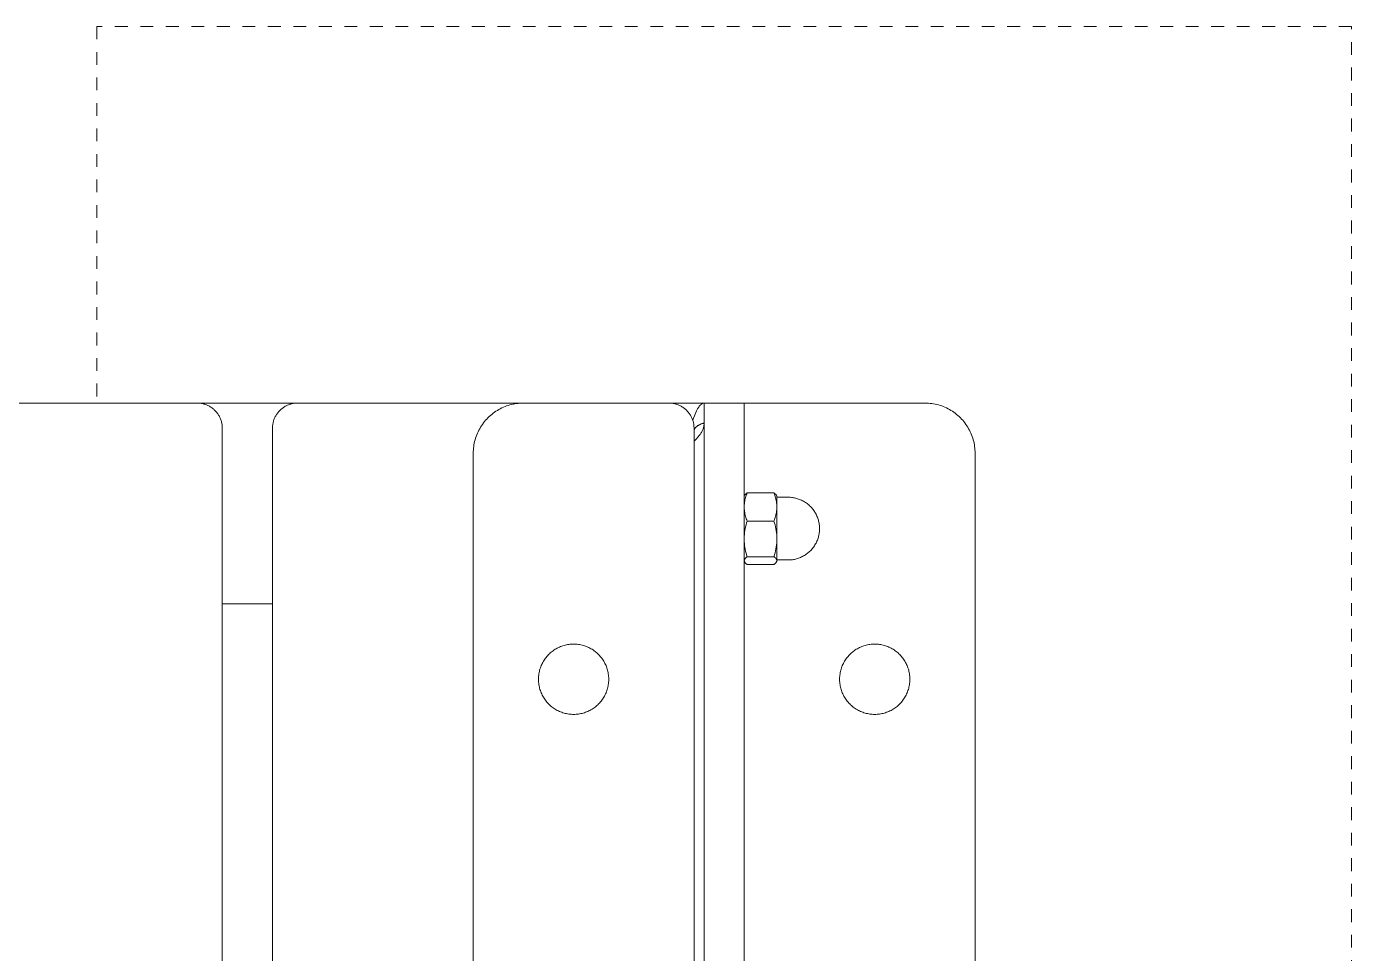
# Model space of a CAD drawing. Header units: inches. Extents: x -2 to 171, y -5 to 121.
# Drawn here: x 74.87 to 85.27, y 64.61 to 71.88 of the extents above; entities that cross this region are included whole.
import ezdxf

# ---------------------------------------------------------------- set-up
doc = ezdxf.new("R2010")
doc.units = ezdxf.units.IN
doc.linetypes.add('HIDDEN', pattern=[1.905, 1.27, -0.635])
doc.layers.add('ZANO_R', color=7, linetype='Continuous', lineweight=0)
doc.layers.add('ZANO_R_przerywana', color=250, linetype='HIDDEN', lineweight=0)

msp = doc.modelspace()

# ---------------------------------------------------------------- linework, layer by layer
at = {"layer": 'ZANO_R'}
for p, q in [((73.29703, 68.92789), (76.21041, 68.92789)), ((76.21714, 68.92777), (76.21041, 68.92789)), ((76.99345, 68.92789), (76.21478, 68.92789)), ((76.22385, 68.92743), (76.21714, 68.92777)), ((76.23055, 68.92686), (76.22385, 68.92743)), ((76.23722, 68.92606), (76.23055, 68.92686)), ((76.24386, 68.92503), (76.23722, 68.92606)), ((76.25047, 68.92377), (76.24386, 68.92503)), ((76.25702, 68.92229), (76.25047, 68.92377)), ((76.26352, 68.92059), (76.25702, 68.92229)), ((76.26996, 68.91867), (76.26352, 68.92059)), ((76.27634, 68.91652), (76.26996, 68.91867)), ((76.28263, 68.91416), (76.27634, 68.91652)), ((76.28884, 68.91159), (76.28263, 68.91416)), ((76.91939, 68.91159), (76.9256, 68.91416)), ((76.9256, 68.91416), (76.9319, 68.91652)), ((76.9319, 68.91652), (76.93827, 68.91867)), ((76.93827, 68.91867), (76.94471, 68.92059)), ((76.94471, 68.92059), (76.95121, 68.92229)), ((76.95121, 68.92229), (76.95777, 68.92377)), ((76.95777, 68.92377), (76.96437, 68.92503)), ((76.96437, 68.92503), (76.97101, 68.92606)), ((76.97101, 68.92606), (76.97769, 68.92686)), ((76.97769, 68.92686), (76.98438, 68.92743)), ((76.98438, 68.92743), (76.9911, 68.92777)), ((76.9911, 68.92777), (76.99782, 68.92789)), ((76.99782, 68.92789), (79.9112, 68.92789)), ((78.66325, 68.91329), (78.67626, 68.9167)), ((78.67626, 68.9167), (78.68937, 68.91965)), ((78.68937, 68.91965), (78.70258, 68.92216)), ((78.70258, 68.92216), (78.71586, 68.92422)), ((78.71586, 68.92422), (78.72921, 68.92583)), ((78.72921, 68.92583), (78.7426, 68.92697)), ((78.7426, 68.92697), (78.75603, 68.92766)), ((78.75603, 68.92766), (78.76947, 68.92789)), ((79.91792, 68.92777), (79.9112, 68.92789)), ((80.18679, 68.92789), (79.91557, 68.92789)), ((79.92464, 68.92743), (79.91792, 68.92777)), ((79.93133, 68.92686), (79.92464, 68.92743)), ((79.93801, 68.92606), (79.93133, 68.92686)), ((79.94465, 68.92503), (79.93801, 68.92606)), ((79.95125, 68.92377), (79.94465, 68.92503)), ((79.95781, 68.92229), (79.95125, 68.92377)), ((79.96431, 68.92059), (79.95781, 68.92229)), ((79.97075, 68.91867), (79.96431, 68.92059)), ((79.97712, 68.91652), (79.97075, 68.91867)), ((79.98342, 68.91416), (79.97712, 68.91652)), ((79.98963, 68.91159), (79.98342, 68.91416)), ((80.15866, 68.91347), (80.15997, 68.91477)), ((80.15997, 68.91477), (80.16131, 68.91604)), ((80.16131, 68.91604), (80.16268, 68.91727)), ((80.16268, 68.91727), (80.16409, 68.91847)), ((80.16409, 68.91847), (80.16553, 68.91962)), ((80.16553, 68.91962), (80.16677, 68.92055)), ((80.16677, 68.92055), (80.16803, 68.92144)), ((80.16803, 68.92144), (80.16932, 68.92229)), ((80.16932, 68.92229), (80.17063, 68.9231)), ((80.17063, 68.9231), (80.1713, 68.92349)), ((80.1713, 68.92349), (80.17197, 68.92387)), ((80.17197, 68.92387), (80.17265, 68.92423)), ((80.17265, 68.92423), (80.17334, 68.92457)), ((80.17334, 68.92457), (80.17404, 68.92491)), ((80.17404, 68.92491), (80.17474, 68.92523)), ((80.17474, 68.92523), (80.17545, 68.92553)), ((80.17545, 68.92553), (80.17616, 68.92582)), ((80.17616, 68.92582), (80.1768, 68.92606)), ((80.1768, 68.92606), (80.17744, 68.92628)), ((80.17744, 68.92628), (80.17809, 68.9265)), ((80.17809, 68.9265), (80.17874, 68.9267)), ((80.17874, 68.9267), (80.1794, 68.92688)), ((80.1794, 68.92688), (80.18006, 68.92706)), ((80.18006, 68.92706), (80.18072, 68.92721)), ((80.18072, 68.92721), (80.18138, 68.92735)), ((80.18138, 68.92735), (80.18205, 68.92748)), ((80.18205, 68.92748), (80.18273, 68.92759)), ((80.18273, 68.92759), (80.1834, 68.92768)), ((80.1834, 68.92768), (80.18408, 68.92776)), ((80.18408, 68.92776), (80.18475, 68.92782)), ((80.18475, 68.92782), (80.18543, 68.92786)), ((80.18543, 68.92786), (80.18611, 68.92788)), ((80.18611, 68.92788), (80.18679, 68.92789)), ((80.50175, 68.92789), (80.18679, 68.92789)), ((80.18679, 68.91683), (80.18679, 68.92789)), ((80.18679, 68.91683), (80.18679, 68.53419)), ((80.50175, 68.92789), (80.50175, 68.53419)), ((81.91908, 68.92789), (80.50175, 68.92789)), ((81.91908, 68.92789), (81.93252, 68.92766)), ((81.93252, 68.92766), (81.94594, 68.92697)), ((81.94594, 68.92697), (81.95934, 68.92583)), ((81.95934, 68.92583), (81.97269, 68.92422)), ((81.97269, 68.92422), (81.98597, 68.92216)), ((81.98597, 68.92216), (81.99918, 68.91965)), ((81.99918, 68.91965), (82.01229, 68.9167)), ((82.01229, 68.9167), (82.0253, 68.91329)), ((76.29496, 68.90881), (76.28884, 68.91159)), ((76.30098, 68.90582), (76.29496, 68.90881)), ((76.30689, 68.90263), (76.30098, 68.90582)), ((76.31269, 68.89923), (76.30689, 68.90263)), ((76.31838, 68.89564), (76.31269, 68.89923)), ((76.32393, 68.89186), (76.31838, 68.89564)), ((76.32936, 68.88789), (76.32393, 68.89186)), ((76.33464, 68.88374), (76.32936, 68.88789)), ((76.33979, 68.87941), (76.33464, 68.88374)), ((76.34478, 68.8749), (76.33979, 68.87941)), ((76.34961, 68.87023), (76.34478, 68.8749)), ((76.35428, 68.8654), (76.34961, 68.87023)), ((76.35878, 68.86041), (76.35428, 68.8654)), ((76.36311, 68.85527), (76.35878, 68.86041)), ((76.36727, 68.84998), (76.36311, 68.85527)), ((76.37124, 68.84456), (76.36727, 68.84998)), ((76.37502, 68.839), (76.37124, 68.84456)), ((76.37861, 68.83332), (76.37502, 68.839)), ((76.382, 68.82752), (76.37861, 68.83332)), ((76.3852, 68.8216), (76.382, 68.82752)), ((76.38819, 68.81558), (76.3852, 68.8216)), ((76.39097, 68.80946), (76.38819, 68.81558)), ((76.81726, 68.80946), (76.82005, 68.81558)), ((76.82005, 68.81558), (76.82304, 68.8216)), ((76.82304, 68.8216), (76.82623, 68.82752)), ((76.82623, 68.82752), (76.82962, 68.83332)), ((76.82962, 68.83332), (76.83321, 68.839)), ((76.83321, 68.839), (76.837, 68.84456)), ((76.837, 68.84456), (76.84096, 68.84998)), ((76.84096, 68.84998), (76.84512, 68.85527)), ((76.84512, 68.85527), (76.84945, 68.86041)), ((76.84945, 68.86041), (76.85395, 68.8654)), ((76.85395, 68.8654), (76.85862, 68.87023)), ((76.85862, 68.87023), (76.86346, 68.8749)), ((76.86346, 68.8749), (76.86845, 68.87941)), ((76.86845, 68.87941), (76.87359, 68.88374)), ((76.87359, 68.88374), (76.87887, 68.88789)), ((76.87887, 68.88789), (76.8843, 68.89186)), ((76.8843, 68.89186), (76.88985, 68.89564)), ((76.88985, 68.89564), (76.89554, 68.89923)), ((76.89554, 68.89923), (76.90134, 68.90263)), ((76.90134, 68.90263), (76.90725, 68.90582)), ((76.90725, 68.90582), (76.91327, 68.90881)), ((76.91327, 68.90881), (76.91939, 68.91159)), ((78.48174, 68.80291), (78.49108, 68.81258)), ((78.49108, 68.81258), (78.50075, 68.82192)), ((78.50075, 68.82192), (78.51073, 68.83093)), ((78.51073, 68.83093), (78.52101, 68.83959)), ((78.52101, 68.83959), (78.53158, 68.84789)), ((78.53158, 68.84789), (78.54243, 68.85583)), ((78.54243, 68.85583), (78.55354, 68.86339)), ((78.55354, 68.86339), (78.56491, 68.87057)), ((78.56491, 68.87057), (78.57651, 68.87736)), ((78.57651, 68.87736), (78.58834, 68.88375)), ((78.58834, 68.88375), (78.60038, 68.88973)), ((78.60038, 68.88973), (78.61262, 68.8953)), ((78.61262, 68.8953), (78.62504, 68.90044)), ((78.62504, 68.90044), (78.63763, 68.90516)), ((78.63763, 68.90516), (78.65037, 68.90944)), ((78.65037, 68.90944), (78.66325, 68.91329)), ((79.99575, 68.90881), (79.98963, 68.91159)), ((80.00177, 68.90582), (79.99575, 68.90881)), ((80.00768, 68.90263), (80.00177, 68.90582)), ((80.01348, 68.89923), (80.00768, 68.90263)), ((80.01917, 68.89564), (80.01348, 68.89923)), ((80.02472, 68.89186), (80.01917, 68.89564)), ((80.03015, 68.88789), (80.02472, 68.89186)), ((80.03543, 68.88374), (80.03015, 68.88789)), ((80.04057, 68.87941), (80.03543, 68.88374)), ((80.04556, 68.8749), (80.04057, 68.87941)), ((80.0504, 68.87023), (80.04556, 68.8749)), ((80.05507, 68.8654), (80.0504, 68.87023)), ((80.05957, 68.86041), (80.05507, 68.8654)), ((80.0639, 68.85527), (80.05957, 68.86041)), ((80.06805, 68.84998), (80.0639, 68.85527)), ((80.07202, 68.84456), (80.06805, 68.84998)), ((80.07581, 68.839), (80.07202, 68.84456)), ((80.0794, 68.83332), (80.07581, 68.839)), ((80.08279, 68.82752), (80.0794, 68.83332)), ((80.08598, 68.8216), (80.08279, 68.82752)), ((80.08897, 68.81558), (80.08598, 68.8216)), ((80.09176, 68.80946), (80.08897, 68.81558)), ((80.09779, 68.79376), (80.10405, 68.81065)), ((80.10405, 68.81065), (80.11061, 68.82742)), ((80.11061, 68.82742), (80.11621, 68.84091)), ((80.11621, 68.84091), (80.12212, 68.85426)), ((80.12212, 68.85426), (80.12769, 68.86596)), ((80.12769, 68.86596), (80.13061, 68.87174)), ((80.13061, 68.87174), (80.13365, 68.87746)), ((80.13365, 68.87746), (80.13616, 68.882)), ((80.13616, 68.882), (80.13876, 68.88649)), ((80.13876, 68.88649), (80.14146, 68.89092)), ((80.14146, 68.89092), (80.14427, 68.89528)), ((80.14427, 68.89528), (80.14677, 68.89893)), ((80.14677, 68.89893), (80.14936, 68.90251)), ((80.14936, 68.90251), (80.15207, 68.90601)), ((80.15207, 68.90601), (80.15347, 68.90771)), ((80.15347, 68.90771), (80.15491, 68.9094)), ((80.15491, 68.9094), (80.15613, 68.91078)), ((80.15613, 68.91078), (80.15738, 68.91214)), ((80.15738, 68.91214), (80.15866, 68.91347)), ((82.0253, 68.91329), (82.03818, 68.90944)), ((82.03818, 68.90944), (82.05092, 68.90516)), ((82.05092, 68.90516), (82.06351, 68.90044)), ((82.06351, 68.90044), (82.07593, 68.8953)), ((82.07593, 68.8953), (82.08817, 68.88973)), ((82.08817, 68.88973), (82.10021, 68.88375)), ((82.10021, 68.88375), (82.11203, 68.87736)), ((82.11203, 68.87736), (82.12364, 68.87057)), ((82.12364, 68.87057), (82.135, 68.86339)), ((82.135, 68.86339), (82.14612, 68.85583)), ((82.14612, 68.85583), (82.15697, 68.84789)), ((82.15697, 68.84789), (82.16754, 68.83959)), ((82.16754, 68.83959), (82.17782, 68.83093)), ((82.17782, 68.83093), (82.1878, 68.82192)), ((82.1878, 68.82192), (82.19747, 68.81258)), ((82.19747, 68.81258), (82.20681, 68.80291)), ((76.39354, 68.80325), (76.39097, 68.80946)), ((76.3959, 68.79696), (76.39354, 68.80325)), ((76.39804, 68.79059), (76.3959, 68.79696)), ((76.39997, 68.78415), (76.39804, 68.79059)), ((76.40167, 68.77765), (76.39997, 68.78415)), ((76.40315, 68.77109), (76.40167, 68.77765)), ((76.4044, 68.76449), (76.40315, 68.77109)), ((76.40543, 68.75784), (76.4044, 68.76449)), ((76.40623, 68.75117), (76.40543, 68.75784)), ((76.40681, 68.74447), (76.40623, 68.75117)), ((76.40715, 68.73776), (76.40681, 68.74447)), ((76.40727, 68.73104), (76.40715, 68.73776)), ((76.40727, 68.73104), (76.40727, 51.4082)), ((76.80097, 68.73104), (76.80108, 68.73776)), ((76.80097, 51.4082), (76.80097, 68.73104)), ((76.80108, 68.73776), (76.80142, 68.74447)), ((76.80142, 68.74447), (76.802, 68.75117)), ((76.802, 68.75117), (76.8028, 68.75784)), ((76.8028, 68.75784), (76.80383, 68.76449)), ((76.80383, 68.76449), (76.80508, 68.77109)), ((76.80508, 68.77109), (76.80656, 68.77765)), ((76.80656, 68.77765), (76.80827, 68.78415)), ((76.80827, 68.78415), (76.81019, 68.79059)), ((76.81019, 68.79059), (76.81233, 68.79696)), ((76.81233, 68.79696), (76.81469, 68.80325)), ((76.81469, 68.80325), (76.81726, 68.80946)), ((78.41393, 68.70328), (78.41991, 68.71532)), ((78.41991, 68.71532), (78.4263, 68.72715)), ((78.4263, 68.72715), (78.43308, 68.73875)), ((78.43308, 68.73875), (78.44026, 68.75011)), ((78.44026, 68.75011), (78.44783, 68.76123)), ((78.44783, 68.76123), (78.45577, 68.77208)), ((78.45577, 68.77208), (78.46407, 68.78265)), ((78.46407, 68.78265), (78.47273, 68.79293)), ((78.47273, 68.79293), (78.48174, 68.80291)), ((80.09433, 68.80325), (80.09176, 68.80946)), ((80.09669, 68.79696), (80.09433, 68.80325)), ((80.09883, 68.79059), (80.09669, 68.79696)), ((80.10075, 68.78415), (80.09883, 68.79059)), ((80.10246, 68.77765), (80.10075, 68.78415)), ((80.10394, 68.77109), (80.10246, 68.77765)), ((80.10519, 68.76449), (80.10394, 68.77109)), ((80.10622, 68.75784), (80.10519, 68.76449)), ((80.10702, 68.75117), (80.10622, 68.75784)), ((80.10759, 68.74447), (80.10702, 68.75117)), ((80.10794, 68.73776), (80.10759, 68.74447)), ((80.10805, 68.73104), (80.10794, 68.73776)), ((80.10805, 68.73104), (80.10805, 51.4082)), ((80.11032, 68.72309), (80.10805, 68.71978)), ((80.11271, 68.72632), (80.11032, 68.72309)), ((80.1152, 68.72947), (80.11271, 68.72632)), ((80.1178, 68.73253), (80.1152, 68.72947)), ((80.12051, 68.73549), (80.1178, 68.73253)), ((80.12332, 68.73836), (80.12051, 68.73549)), ((80.12622, 68.74114), (80.12332, 68.73836)), ((80.12922, 68.7438), (80.12622, 68.74114)), ((80.13231, 68.74637), (80.12922, 68.7438)), ((80.13549, 68.74882), (80.13231, 68.74637)), ((80.13875, 68.75117), (80.13549, 68.74882)), ((80.14208, 68.7534), (80.13875, 68.75117)), ((80.1455, 68.75551), (80.14208, 68.7534)), ((80.14898, 68.7575), (80.1455, 68.75551)), ((80.15254, 68.75937), (80.14898, 68.7575)), ((80.15615, 68.76112), (80.15254, 68.75937)), ((80.15982, 68.76274), (80.15615, 68.76112)), ((80.16355, 68.76423), (80.15982, 68.76274)), ((80.16733, 68.7656), (80.16355, 68.76423)), ((80.17115, 68.76683), (80.16733, 68.7656)), ((80.17152, 68.70938), (80.16864, 68.7037)), ((80.17501, 68.76793), (80.17115, 68.76683)), ((80.1742, 68.71516), (80.17152, 68.70938)), ((80.17668, 68.72103), (80.1742, 68.71516)), ((80.17891, 68.76889), (80.17501, 68.76793)), ((80.17897, 68.72698), (80.17668, 68.72103)), ((80.18284, 68.76972), (80.17891, 68.76889)), ((80.18104, 68.73301), (80.17897, 68.72698)), ((80.18212, 68.73669), (80.18104, 68.73301)), ((80.18309, 68.74041), (80.18212, 68.73669)), ((80.18679, 68.77041), (80.18284, 68.76972)), ((80.18395, 68.74415), (80.18309, 68.74041)), ((80.18471, 68.74792), (80.18395, 68.74415)), ((80.18535, 68.75171), (80.18471, 68.74792)), ((80.18587, 68.75543), (80.18535, 68.75171)), ((80.18627, 68.75916), (80.18587, 68.75543)), ((80.18656, 68.7629), (80.18627, 68.75916)), ((80.18674, 68.76665), (80.18656, 68.7629)), ((80.18679, 68.77041), (80.18674, 68.76665)), ((82.20681, 68.80291), (82.21581, 68.79293)), ((82.21581, 68.79293), (82.22448, 68.78265)), ((82.22448, 68.78265), (82.23278, 68.77208)), ((82.23278, 68.77208), (82.24072, 68.76123)), ((82.24072, 68.76123), (82.24828, 68.75011)), ((82.24828, 68.75011), (82.25546, 68.73875)), ((82.25546, 68.73875), (82.26225, 68.72715)), ((82.26225, 68.72715), (82.26864, 68.71532)), ((82.26864, 68.71532), (82.27462, 68.70328)), ((78.38149, 68.60108), (78.384, 68.61429)), ((78.384, 68.61429), (78.38696, 68.6274)), ((78.38696, 68.6274), (78.39037, 68.64041)), ((78.39037, 68.64041), (78.39422, 68.65329)), ((78.39422, 68.65329), (78.3985, 68.66603)), ((78.3985, 68.66603), (78.40322, 68.67862)), ((78.40322, 68.67862), (78.40836, 68.69104)), ((78.40836, 68.69104), (78.41393, 68.70328)), ((80.11781, 68.63842), (80.10805, 68.62899)), ((80.12725, 68.64816), (80.11781, 68.63842)), ((80.13637, 68.6582), (80.12725, 68.64816)), ((80.14156, 68.6643), (80.13637, 68.6582)), ((80.1466, 68.67054), (80.14156, 68.6643)), ((80.15146, 68.67691), (80.1466, 68.67054)), ((80.15526, 68.68202), (80.15146, 68.6769)), ((80.15888, 68.68727), (80.15526, 68.68202)), ((80.16232, 68.69263), (80.15888, 68.68727)), ((80.16558, 68.69811), (80.16232, 68.69263)), ((80.16864, 68.7037), (80.16558, 68.69811)), ((82.27462, 68.70328), (82.28018, 68.69104)), ((82.28018, 68.69104), (82.28533, 68.67862)), ((82.28533, 68.67862), (82.29005, 68.66603)), ((82.29005, 68.66603), (82.29433, 68.65329)), ((82.29433, 68.65329), (82.29818, 68.64041)), ((82.29818, 68.64041), (82.30158, 68.6274)), ((82.30158, 68.6274), (82.30454, 68.61429)), ((82.30454, 68.61429), (82.30705, 68.60108)), ((78.37577, 68.53419), (78.376, 68.54763)), ((78.37577, 68.53419), (78.37577, 51.60505)), ((78.376, 68.54763), (78.37669, 68.56106)), ((78.37669, 68.56106), (78.37783, 68.57445)), ((78.37783, 68.57445), (78.37944, 68.5878)), ((78.37944, 68.5878), (78.38149, 68.60108)), ((80.18679, 51.60505), (80.18679, 68.53419)), ((80.50175, 68.53419), (80.50175, 51.60505)), ((82.30705, 68.60108), (82.30911, 68.5878)), ((82.30911, 68.5878), (82.31071, 68.57445)), ((82.31071, 68.57445), (82.31186, 68.56106)), ((82.31186, 68.56106), (82.31255, 68.54763)), ((82.31255, 68.54763), (82.31278, 68.53419)), ((82.31278, 51.60505), (82.31278, 68.53419)), ((80.50175, 68.19954), (80.50481, 68.20483)), ((80.50482, 68.20483), (80.52461, 68.22394)), ((80.50965, 68.17703), (80.51204, 68.18659)), ((80.51204, 68.18659), (80.51473, 68.19607)), ((80.51473, 68.19607), (80.51773, 68.20547)), ((80.51773, 68.20547), (80.52102, 68.21476)), ((80.52102, 68.21476), (80.52461, 68.22394)), ((80.52461, 68.22394), (80.7348, 68.22394)), ((80.7348, 68.22394), (80.73857, 68.21433)), ((80.7546, 68.20483), (80.7348, 68.22394)), ((80.73857, 68.21433), (80.74201, 68.20459)), ((80.74201, 68.20459), (80.74511, 68.19474)), ((80.74511, 68.19474), (80.74788, 68.1848)), ((80.7546, 68.20483), (80.75766, 68.19954)), ((80.75766, 68.11724), (80.75766, 68.19948)), ((80.75771, 68.19408), (80.75773, 68.19392)), ((80.75773, 68.19392), (80.75774, 68.19376)), ((80.75774, 68.19376), (80.75777, 68.1936)), ((80.75777, 68.1936), (80.7578, 68.19344)), ((80.7578, 68.19344), (80.75783, 68.19329)), ((80.75783, 68.19329), (80.75787, 68.19313)), ((80.75787, 68.19313), (80.75791, 68.19298)), ((80.75791, 68.19298), (80.75796, 68.19283)), ((80.75796, 68.19283), (80.75802, 68.19267)), ((80.75802, 68.19267), (80.75808, 68.19253)), ((80.75808, 68.19253), (80.75815, 68.19238)), ((80.75815, 68.19238), (80.75822, 68.19224)), ((80.75822, 68.19224), (80.75829, 68.19209)), ((80.75829, 68.19209), (80.75837, 68.19196)), ((80.75837, 68.19196), (80.75846, 68.19182)), ((80.75846, 68.19182), (80.75855, 68.19169)), ((80.75855, 68.19169), (80.75864, 68.19156)), ((80.75864, 68.19156), (80.75874, 68.19143)), ((80.75874, 68.19143), (80.75884, 68.19131)), ((80.75884, 68.19131), (80.75895, 68.19119)), ((80.75895, 68.19119), (80.75906, 68.19107)), ((80.75906, 68.19107), (80.75918, 68.19096)), ((80.75918, 68.19096), (80.7593, 68.19085)), ((80.7593, 68.19085), (80.75942, 68.19075)), ((80.75942, 68.19075), (80.75954, 68.19065)), ((80.75954, 68.19065), (80.75967, 68.19055)), ((80.75967, 68.19055), (80.75981, 68.19046)), ((80.75981, 68.19046), (80.75994, 68.19038)), ((80.75994, 68.19038), (80.76008, 68.1903)), ((80.76008, 68.1903), (80.76022, 68.19022)), ((80.76022, 68.19022), (80.76036, 68.19015)), ((80.76036, 68.19015), (80.76051, 68.19008)), ((80.76051, 68.19008), (80.76066, 68.19002)), ((80.76066, 68.19002), (80.76081, 68.18997)), ((80.76081, 68.18997), (80.76096, 68.18992)), ((80.76096, 68.18992), (80.76112, 68.18987)), ((80.76112, 68.18987), (80.76127, 68.18983)), ((80.76127, 68.18983), (80.76143, 68.18979)), ((80.76143, 68.18979), (80.76159, 68.18976)), ((80.76159, 68.18976), (80.76174, 68.18974)), ((80.76174, 68.18974), (80.7619, 68.18972)), ((80.7619, 68.18972), (80.76206, 68.18971)), ((80.76206, 68.18971), (80.76222, 68.1897)), ((80.76222, 68.1897), (80.76238, 68.1897)), ((80.76238, 68.1897), (80.84624, 68.1897)), ((80.84624, 68.1897), (80.85464, 68.18956)), ((80.85464, 68.18956), (80.86303, 68.18913)), ((80.86303, 68.18913), (80.87141, 68.18841)), ((80.87141, 68.18841), (80.87975, 68.18741)), ((80.87975, 68.18741), (80.88805, 68.18612)), ((80.50232, 68.09854), (80.5018, 68.1084)), ((80.50181, 68.11849), (80.50233, 68.12834)), ((80.50316, 68.0887), (80.50232, 68.09854)), ((80.50233, 68.12834), (80.50317, 68.13816)), ((80.50431, 68.0789), (80.50316, 68.0887)), ((80.50317, 68.13816), (80.50433, 68.14795)), ((80.50433, 68.14795), (80.50579, 68.1577)), ((80.50579, 68.1577), (80.50757, 68.16739)), ((80.50757, 68.16739), (80.50965, 68.17703)), ((80.74788, 68.1848), (80.75031, 68.17477)), ((80.75031, 68.17477), (80.7524, 68.16465)), ((80.7524, 68.16465), (80.75415, 68.15448)), ((80.75415, 68.15448), (80.75555, 68.14425)), ((80.75655, 68.09207), (80.75548, 68.08188)), ((80.75555, 68.14425), (80.7566, 68.13398)), ((80.75728, 68.10229), (80.75655, 68.09207)), ((80.7566, 68.13398), (80.75731, 68.12368)), ((80.75766, 68.11253), (80.75728, 68.10229)), ((80.75731, 68.12368), (80.75766, 68.11336)), ((80.75766, 68.11253), (80.75766, 68.11336)), ((80.75766, 67.86754), (80.75766, 68.11081)), ((80.88805, 68.18612), (80.89631, 68.18455)), ((80.89631, 68.18455), (80.9045, 68.1827)), ((80.9045, 68.1827), (80.91263, 68.18058)), ((80.91263, 68.18058), (80.92068, 68.17817)), ((80.92068, 68.17817), (80.92864, 68.17549)), ((80.92864, 68.17549), (80.93651, 68.17254)), ((80.93651, 68.17254), (80.94427, 68.16933)), ((80.94427, 68.16933), (80.95192, 68.16585)), ((80.95192, 68.16585), (80.95945, 68.16211)), ((80.95945, 68.16211), (80.96684, 68.15812)), ((80.96684, 68.15812), (80.97409, 68.15388)), ((80.97409, 68.15388), (80.9812, 68.14939)), ((80.9812, 68.14939), (80.98814, 68.14466)), ((80.98814, 68.14466), (80.99492, 68.1397)), ((80.99492, 68.1397), (81.00153, 68.13451)), ((81.00153, 68.13451), (81.00796, 68.1291)), ((81.00796, 68.1291), (81.01419, 68.12347)), ((81.01419, 68.12347), (81.02024, 68.11763)), ((81.02024, 68.11763), (81.02607, 68.11159)), ((81.02607, 68.11159), (81.0317, 68.10535)), ((81.0317, 68.10535), (81.03712, 68.09892)), ((81.03712, 68.09892), (81.04231, 68.09232)), ((81.04231, 68.09232), (81.04727, 68.08554)), ((81.04727, 68.08554), (81.052, 68.07859)), ((80.50577, 68.06913), (80.50431, 68.0789)), ((80.50755, 68.05942), (80.50577, 68.06913)), ((80.50963, 68.04977), (80.50755, 68.05942)), ((80.51202, 68.04019), (80.50963, 68.04977)), ((80.51472, 68.03069), (80.51202, 68.04019)), ((80.51772, 68.02129), (80.51472, 68.03069)), ((80.5162, 67.97338), (80.52017, 67.98815)), ((80.52102, 68.01198), (80.51772, 68.02129)), ((80.52017, 67.98815), (80.52461, 68.00279)), ((80.52461, 68.00279), (80.52102, 68.01198)), ((80.7348, 68.00279), (80.52461, 68.00279)), ((80.73854, 68.01233), (80.7348, 68.00279)), ((80.7348, 68.00279), (80.7394, 67.98763)), ((80.74195, 68.02199), (80.73854, 68.01233)), ((80.7394, 67.98763), (80.74349, 67.97233)), ((80.74504, 68.03177), (80.74195, 68.02199)), ((80.7478, 68.04164), (80.74504, 68.03177)), ((80.75023, 68.05159), (80.7478, 68.04164)), ((80.75232, 68.06163), (80.75023, 68.05159)), ((80.75407, 68.07173), (80.75232, 68.06163)), ((80.75548, 68.08188), (80.75407, 68.07173)), ((81.052, 68.07859), (81.05648, 68.07149)), ((81.05648, 68.07149), (81.06073, 68.06424)), ((81.06073, 68.06424), (81.06472, 68.05684)), ((81.06472, 68.05684), (81.06846, 68.04932)), ((81.06846, 68.04932), (81.07193, 68.04167)), ((81.07193, 68.04167), (81.07515, 68.03391)), ((81.07515, 68.03391), (81.0781, 68.02604)), ((81.0781, 68.02604), (81.08078, 68.01807)), ((81.08078, 68.01807), (81.08318, 68.01002)), ((81.08318, 68.01002), (81.08531, 68.0019)), ((81.08531, 68.0019), (81.08716, 67.9937)), ((81.08716, 67.9937), (81.08873, 67.98545)), ((81.08873, 67.98545), (81.09001, 67.97714)), ((80.50178, 67.8675), (80.50239, 67.88278)), ((80.50239, 67.88278), (80.50349, 67.89804)), ((80.50349, 67.89804), (80.50507, 67.91325)), ((80.50507, 67.91325), (80.50713, 67.92841)), ((80.50713, 67.92841), (80.50968, 67.94349)), ((80.50968, 67.94349), (80.5127, 67.95849)), ((80.5127, 67.95849), (80.5162, 67.97338)), ((80.74349, 67.97233), (80.74708, 67.95691)), ((80.74708, 67.95691), (80.75014, 67.94137)), ((80.75014, 67.94137), (80.75269, 67.92574)), ((80.75269, 67.92574), (80.75472, 67.91004)), ((80.75472, 67.91004), (80.75623, 67.89427)), ((80.75623, 67.89427), (80.75721, 67.87847)), ((80.75721, 67.87847), (80.75766, 67.86264)), ((81.08318, 67.87725), (81.08078, 67.8692)), ((81.08531, 67.88538), (81.08318, 67.87725)), ((81.08716, 67.89357), (81.08531, 67.88538)), ((81.08873, 67.90183), (81.08716, 67.89357)), ((81.09001, 67.91013), (81.08873, 67.90183)), ((81.09001, 67.97714), (81.09102, 67.9688)), ((81.09102, 67.91847), (81.09001, 67.91013)), ((81.09102, 67.9688), (81.09173, 67.96043)), ((81.09173, 67.92685), (81.09102, 67.91847)), ((81.09173, 67.96043), (81.09216, 67.95204)), ((81.09216, 67.93524), (81.09173, 67.92685)), ((81.09216, 67.95204), (81.09231, 67.94364)), ((81.09231, 67.94364), (81.09216, 67.93524)), ((80.5024, 67.84228), (80.50179, 67.85753)), ((80.50351, 67.82705), (80.5024, 67.84228)), ((80.50509, 67.81186), (80.50351, 67.82705)), ((80.50715, 67.79673), (80.50509, 67.81186)), ((80.5097, 67.78167), (80.50715, 67.79673)), ((80.51272, 67.76671), (80.5097, 67.78167)), ((80.75014, 67.7839), (80.74708, 67.76836)), ((80.75269, 67.79953), (80.75014, 67.7839)), ((80.75472, 67.81524), (80.75269, 67.79953)), ((80.75622, 67.831), (80.75472, 67.81524)), ((80.75721, 67.84681), (80.75622, 67.831)), ((80.75766, 67.86264), (80.75721, 67.84681)), ((80.75766, 67.69414), (80.75766, 67.85943)), ((81.02607, 67.77569), (81.02024, 67.76964)), ((81.0317, 67.78192), (81.02607, 67.77569)), ((81.03712, 67.78835), (81.0317, 67.78192)), ((81.04231, 67.79496), (81.03712, 67.78835)), ((81.04727, 67.80174), (81.04231, 67.79496)), ((81.052, 67.80868), (81.04727, 67.80174)), ((81.05648, 67.81579), (81.052, 67.80868)), ((81.06073, 67.82304), (81.05648, 67.81579)), ((81.06472, 67.83043), (81.06073, 67.82304)), ((81.06846, 67.83796), (81.06472, 67.83043)), ((81.07193, 67.84561), (81.06846, 67.83796)), ((81.07515, 67.85337), (81.07193, 67.84561)), ((81.0781, 67.86124), (81.07515, 67.85337)), ((81.08078, 67.8692), (81.0781, 67.86124)), ((80.50175, 67.69291), (80.50206, 67.69431)), ((80.50206, 67.69151), (80.50175, 67.69291)), ((80.50416, 67.68356), (80.50175, 67.68773)), ((80.50206, 67.69431), (80.50242, 67.6957)), ((80.50241, 67.69012), (80.50206, 67.69151)), ((80.50281, 67.68874), (80.50241, 67.69012)), ((80.50242, 67.6957), (80.50282, 67.69708)), ((80.50326, 67.68738), (80.50281, 67.68874)), ((80.50282, 67.69708), (80.50326, 67.69844)), ((80.50326, 67.69844), (80.50376, 67.69979)), ((80.50375, 67.68603), (80.50326, 67.68738)), ((80.50429, 67.6847), (80.50375, 67.68603)), ((80.50376, 67.69979), (80.5043, 67.70112)), ((80.50487, 67.68339), (80.50429, 67.6847)), ((80.5043, 67.70112), (80.50488, 67.70243)), ((80.5055, 67.6821), (80.50487, 67.68339)), ((80.50488, 67.70243), (80.50551, 67.70372)), ((80.50617, 67.68083), (80.5055, 67.6821)), ((80.50551, 67.70372), (80.50618, 67.70498)), ((80.50689, 67.67959), (80.50617, 67.68083)), ((80.50618, 67.70498), (80.5069, 67.70623)), ((80.50764, 67.67837), (80.50689, 67.67959)), ((80.5069, 67.70623), (80.50765, 67.70744)), ((80.50844, 67.67718), (80.50764, 67.67837)), ((80.50765, 67.70744), (80.50845, 67.70864)), ((80.50928, 67.67601), (80.50844, 67.67718)), ((80.50845, 67.70864), (80.50929, 67.7098)), ((80.51016, 67.67488), (80.50928, 67.67601)), ((80.50929, 67.7098), (80.51017, 67.71093)), ((80.51107, 67.67377), (80.51016, 67.67488)), ((80.51017, 67.71093), (80.51108, 67.71204)), ((80.51202, 67.6727), (80.51107, 67.67377)), ((80.51108, 67.71204), (80.51203, 67.71311)), ((80.51301, 67.67166), (80.51202, 67.6727)), ((80.51203, 67.71311), (80.51302, 67.71415)), ((80.51622, 67.75184), (80.51272, 67.76671)), ((80.51404, 67.67066), (80.51301, 67.67166)), ((80.51302, 67.71415), (80.51405, 67.71516)), ((80.51509, 67.66969), (80.51404, 67.67066)), ((80.51405, 67.71516), (80.5151, 67.71613)), ((80.51618, 67.66875), (80.51509, 67.66969)), ((80.5151, 67.71613), (80.51619, 67.71706)), ((80.51731, 67.66786), (80.51618, 67.66875)), ((80.51619, 67.71706), (80.51731, 67.71796)), ((80.52018, 67.7371), (80.51622, 67.75184)), ((80.51731, 67.71796), (80.51846, 67.71881)), ((80.51846, 67.667), (80.51731, 67.66786)), ((80.51846, 67.71881), (80.51964, 67.71963)), ((80.51964, 67.66619), (80.51846, 67.667)), ((80.51964, 67.71963), (80.52085, 67.72041)), ((80.52461, 67.72249), (80.52018, 67.7371)), ((80.52085, 67.72041), (80.52208, 67.72114)), ((80.52208, 67.72114), (80.52333, 67.72184)), ((80.52333, 67.72184), (80.52461, 67.72249)), ((80.52461, 67.72249), (80.7348, 67.72249)), ((80.7394, 67.73764), (80.7348, 67.72249)), ((80.7348, 67.72249), (80.73608, 67.72184)), ((80.73608, 67.72184), (80.73733, 67.72114)), ((80.73733, 67.72114), (80.73856, 67.72041)), ((80.73856, 67.72041), (80.73977, 67.71963)), ((80.74349, 67.75294), (80.7394, 67.73764)), ((80.73977, 67.71963), (80.74094, 67.71881)), ((80.74096, 67.667), (80.73978, 67.66619)), ((80.74094, 67.71881), (80.74209, 67.71796)), ((80.74211, 67.66786), (80.74096, 67.667)), ((80.74209, 67.71796), (80.74321, 67.71706)), ((80.74323, 67.66875), (80.74211, 67.66786)), ((80.74321, 67.71706), (80.7443, 67.71613)), ((80.74432, 67.66969), (80.74323, 67.66875)), ((80.74708, 67.76836), (80.74349, 67.75294)), ((80.7443, 67.71613), (80.74536, 67.71516)), ((80.74538, 67.67066), (80.74432, 67.66969)), ((80.74536, 67.71516), (80.74638, 67.71416)), ((80.7464, 67.67166), (80.74538, 67.67066)), ((80.74638, 67.71416), (80.74736, 67.71312)), ((80.74739, 67.6727), (80.7464, 67.67166)), ((80.74736, 67.71312), (80.74832, 67.71205)), ((80.74834, 67.67377), (80.74739, 67.6727)), ((80.74832, 67.71205), (80.74923, 67.71095)), ((80.74926, 67.67488), (80.74834, 67.67377)), ((80.74923, 67.71095), (80.75011, 67.70982)), ((80.75013, 67.67601), (80.74926, 67.67488)), ((80.75011, 67.70982), (80.75095, 67.70865)), ((80.75097, 67.67718), (80.75013, 67.67601)), ((80.75095, 67.70865), (80.75174, 67.70746)), ((80.75177, 67.67837), (80.75097, 67.67718)), ((80.75174, 67.70746), (80.7525, 67.70625)), ((80.75253, 67.67959), (80.75177, 67.67837)), ((80.7525, 67.70625), (80.75322, 67.70501)), ((80.75324, 67.68083), (80.75253, 67.67959)), ((80.75322, 67.70501), (80.75389, 67.70374)), ((80.75391, 67.6821), (80.75324, 67.68083)), ((80.75389, 67.70374), (80.75452, 67.70245)), ((80.75454, 67.68339), (80.75391, 67.6821)), ((80.75452, 67.70245), (80.7551, 67.70115)), ((80.75512, 67.6847), (80.75454, 67.68339)), ((80.7551, 67.70115), (80.75565, 67.69982)), ((80.75566, 67.68603), (80.75512, 67.6847)), ((80.75766, 67.68773), (80.75525, 67.68356)), ((80.75565, 67.69982), (80.75614, 67.69848)), ((80.75616, 67.68738), (80.75566, 67.68603)), ((80.75614, 67.69848), (80.75659, 67.69712)), ((80.7566, 67.68874), (80.75616, 67.68738)), ((80.75659, 67.69712), (80.75699, 67.69574)), ((80.757, 67.69012), (80.7566, 67.68874)), ((80.75699, 67.69574), (80.75735, 67.69435)), ((80.75736, 67.69151), (80.757, 67.69012)), ((80.75735, 67.69435), (80.75766, 67.69296)), ((80.75766, 67.69291), (80.75736, 67.69151)), ((80.75766, 67.68863), (80.75766, 67.69225)), ((80.75766, 67.68785), (80.75766, 67.68863)), ((80.75766, 67.68773), (80.75766, 67.68785)), ((80.75766, 67.6878), (80.75766, 67.68774)), ((80.75766, 67.68774), (80.75766, 67.68773)), ((80.75766, 67.68773), (80.75766, 67.68773)), ((80.75766, 67.68773), (80.75766, 67.68773)), ((80.75766, 67.68773), (80.75766, 67.68773)), ((80.75766, 67.68773), (80.75766, 67.68773)), ((80.75775, 67.69375), (80.75772, 67.69359)), ((80.75778, 67.69391), (80.75775, 67.69375)), ((80.75782, 67.69407), (80.75778, 67.69391)), ((80.75786, 67.69422), (80.75782, 67.69407)), ((80.75791, 67.69438), (80.75786, 67.69422)), ((80.75797, 67.69453), (80.75791, 67.69438)), ((80.75803, 67.69468), (80.75797, 67.69453)), ((80.7581, 67.69483), (80.75803, 67.69468)), ((80.75817, 67.69498), (80.7581, 67.69483)), ((80.75824, 67.69512), (80.75817, 67.69498)), ((80.75832, 67.69526), (80.75824, 67.69512)), ((80.75841, 67.6954), (80.75832, 67.69526)), ((80.7585, 67.69554), (80.75841, 67.6954)), ((80.75859, 67.69567), (80.7585, 67.69554)), ((80.75869, 67.6958), (80.75859, 67.69567)), ((80.7588, 67.69592), (80.75869, 67.6958)), ((80.75891, 67.69605), (80.7588, 67.69592)), ((80.75902, 67.69616), (80.75891, 67.69605)), ((80.75913, 67.69628), (80.75902, 67.69616)), ((80.75925, 67.69639), (80.75913, 67.69628)), ((80.75938, 67.69649), (80.75925, 67.69639)), ((80.75951, 67.6966), (80.75938, 67.69649)), ((80.75964, 67.69669), (80.75951, 67.6966)), ((80.75977, 67.69679), (80.75964, 67.69669)), ((80.75991, 67.69687), (80.75977, 67.69679)), ((80.76005, 67.69696), (80.75991, 67.69687)), ((80.76019, 67.69703), (80.76005, 67.69696)), ((80.76034, 67.69711), (80.76019, 67.69703)), ((80.76048, 67.69718), (80.76034, 67.69711)), ((80.76063, 67.69724), (80.76048, 67.69718)), ((80.76079, 67.6973), (80.76063, 67.69724)), ((80.76094, 67.69735), (80.76079, 67.6973)), ((80.7611, 67.6974), (80.76094, 67.69735)), ((80.76125, 67.69744), (80.7611, 67.6974)), ((80.76141, 67.69747), (80.76125, 67.69744)), ((80.76157, 67.6975), (80.76141, 67.69747)), ((80.76173, 67.69753), (80.76157, 67.6975)), ((80.7619, 67.69755), (80.76173, 67.69753)), ((80.76206, 67.69756), (80.7619, 67.69755)), ((80.76222, 67.69757), (80.76206, 67.69756)), ((80.76238, 67.69757), (80.76222, 67.69757)), ((80.84624, 67.69757), (80.76238, 67.69757)), ((80.85464, 67.69772), (80.84624, 67.69757)), ((80.86303, 67.69815), (80.85464, 67.69772)), ((80.87141, 67.69886), (80.86303, 67.69815)), ((80.87975, 67.69987), (80.87141, 67.69886)), ((80.88805, 67.70115), (80.87975, 67.69987)), ((80.89631, 67.70272), (80.88805, 67.70115)), ((80.9045, 67.70457), (80.89631, 67.70272)), ((80.91263, 67.7067), (80.9045, 67.70457)), ((80.92068, 67.7091), (80.91263, 67.7067)), ((80.92864, 67.71178), (80.92068, 67.7091)), ((80.93651, 67.71473), (80.92864, 67.71178)), ((80.94427, 67.71795), (80.93651, 67.71473)), ((80.95192, 67.72142), (80.94427, 67.71795)), ((80.95945, 67.72516), (80.95192, 67.72142)), ((80.96684, 67.72915), (80.95945, 67.72516)), ((80.97409, 67.7334), (80.96684, 67.72915)), ((80.9812, 67.73788), (80.97409, 67.7334)), ((80.98814, 67.74261), (80.9812, 67.73788)), ((80.99492, 67.74757), (80.98814, 67.74261)), ((81.00153, 67.75276), (80.99492, 67.74757)), ((81.00796, 67.75818), (81.00153, 67.75276)), ((81.01419, 67.76381), (81.00796, 67.75818)), ((81.02024, 67.76964), (81.01419, 67.76381)), ((80.52084, 67.66541), (80.51964, 67.66619)), ((80.52207, 67.66468), (80.52084, 67.66541)), ((80.52333, 67.66398), (80.52207, 67.66468)), ((80.52461, 67.66334), (80.52333, 67.66398)), ((80.52461, 67.66334), (80.7348, 67.66334)), ((80.73608, 67.66398), (80.7348, 67.66334)), ((80.73734, 67.66468), (80.73608, 67.66398)), ((80.73857, 67.66541), (80.73734, 67.66468)), ((80.73978, 67.66619), (80.73857, 67.66541)), ((76.40727, 67.35309), (76.80097, 67.35309)), ((78.94771, 66.93436), (78.95377, 66.9417)), ((78.95377, 66.9417), (78.96007, 66.94882)), ((78.96007, 66.94882), (78.96662, 66.95572)), ((78.96662, 66.95572), (78.97341, 66.96239)), ((78.97341, 66.96239), (78.98042, 66.96882)), ((78.98042, 66.96882), (78.98765, 66.975)), ((78.98765, 66.975), (78.99509, 66.98093)), ((78.99509, 66.98093), (79.00273, 66.9866)), ((79.00273, 66.9866), (79.01056, 66.99201)), ((79.01056, 66.99201), (79.01857, 66.99714)), ((79.01857, 66.99714), (79.02675, 67.00199)), ((79.02675, 67.00199), (79.0351, 67.00656)), ((79.0351, 67.00656), (79.0436, 67.01083)), ((79.0436, 67.01083), (79.05224, 67.01481)), ((79.05224, 67.01481), (79.06101, 67.01849)), ((79.06101, 67.01849), (79.06991, 67.02186)), ((79.06991, 67.02186), (79.07891, 67.02493)), ((79.07891, 67.02493), (79.08802, 67.02768)), ((79.08802, 67.02768), (79.09722, 67.03012)), ((79.09722, 67.03012), (79.10649, 67.03223)), ((79.10649, 67.03223), (79.11584, 67.03403)), ((79.11584, 67.03403), (79.12524, 67.0355)), ((79.12524, 67.0355), (79.13468, 67.03665)), ((79.13468, 67.03665), (79.14416, 67.03747)), ((79.14416, 67.03747), (79.15366, 67.03796)), ((79.15366, 67.03796), (79.16317, 67.03812)), ((79.17268, 67.03796), (79.16317, 67.03812)), ((79.18218, 67.03747), (79.17268, 67.03796)), ((79.19166, 67.03665), (79.18218, 67.03747)), ((79.20111, 67.0355), (79.19166, 67.03665)), ((79.21051, 67.03403), (79.20111, 67.0355)), ((79.21985, 67.03223), (79.21051, 67.03403)), ((79.22912, 67.03012), (79.21985, 67.03223)), ((79.23832, 67.02768), (79.22912, 67.03012)), ((79.24743, 67.02493), (79.23832, 67.02768)), ((79.25643, 67.02186), (79.24743, 67.02493)), ((79.26533, 67.01849), (79.25643, 67.02186)), ((79.2741, 67.01481), (79.26533, 67.01849)), ((79.28275, 67.01083), (79.2741, 67.01481)), ((79.29124, 67.00656), (79.28275, 67.01083)), ((79.29959, 67.00199), (79.29124, 67.00656)), ((79.30777, 66.99714), (79.29959, 67.00199)), ((79.31579, 66.99201), (79.30777, 66.99714)), ((79.32362, 66.9866), (79.31579, 66.99201)), ((79.33125, 66.98093), (79.32362, 66.9866)), ((79.33869, 66.975), (79.33125, 66.98093)), ((79.34592, 66.96882), (79.33869, 66.975)), ((79.35293, 66.96239), (79.34592, 66.96882)), ((79.35972, 66.95572), (79.35293, 66.96239)), ((79.36627, 66.94882), (79.35972, 66.95572)), ((79.37258, 66.9417), (79.36627, 66.94882)), ((79.37864, 66.93436), (79.37258, 66.9417)), ((81.30991, 66.93436), (81.31597, 66.9417)), ((81.31597, 66.9417), (81.32228, 66.94882)), ((81.32228, 66.94882), (81.32883, 66.95572)), ((81.32883, 66.95572), (81.33562, 66.96239)), ((81.33562, 66.96239), (81.34263, 66.96882)), ((81.34263, 66.96882), (81.34986, 66.975)), ((81.34986, 66.975), (81.35729, 66.98093)), ((81.35729, 66.98093), (81.36493, 66.9866)), ((81.36493, 66.9866), (81.37276, 66.99201)), ((81.37276, 66.99201), (81.38077, 66.99714)), ((81.38077, 66.99714), (81.38896, 67.00199)), ((81.38896, 67.00199), (81.3973, 67.00656)), ((81.3973, 67.00656), (81.4058, 67.01083)), ((81.4058, 67.01083), (81.41444, 67.01481)), ((81.41444, 67.01481), (81.42322, 67.01849)), ((81.42322, 67.01849), (81.43211, 67.02186)), ((81.43211, 67.02186), (81.44112, 67.02493)), ((81.44112, 67.02493), (81.45023, 67.02768)), ((81.45023, 67.02768), (81.45942, 67.03012)), ((81.45942, 67.03012), (81.4687, 67.03223)), ((81.4687, 67.03223), (81.47804, 67.03403)), ((81.47804, 67.03403), (81.48744, 67.0355)), ((81.48744, 67.0355), (81.49688, 67.03665)), ((81.49688, 67.03665), (81.50636, 67.03747)), ((81.50636, 67.03747), (81.51586, 67.03796)), ((81.51586, 67.03796), (81.52538, 67.03812)), ((81.52538, 67.03812), (81.53489, 67.03796)), ((81.53489, 67.03796), (81.54439, 67.03747)), ((81.54439, 67.03747), (81.55387, 67.03665)), ((81.55387, 67.03665), (81.56331, 67.0355)), ((81.56331, 67.0355), (81.57271, 67.03403)), ((81.57271, 67.03403), (81.58205, 67.03223)), ((81.58205, 67.03223), (81.59133, 67.03012)), ((81.59133, 67.03012), (81.60053, 67.02768)), ((81.60053, 67.02768), (81.60963, 67.02493)), ((81.60963, 67.02493), (81.61864, 67.02186)), ((81.61864, 67.02186), (81.62754, 67.01849)), ((81.62754, 67.01849), (81.63631, 67.01481)), ((81.63631, 67.01481), (81.64495, 67.01083)), ((81.64495, 67.01083), (81.65345, 67.00656)), ((81.65345, 67.00656), (81.6618, 67.00199)), ((81.6618, 67.00199), (81.66998, 66.99714)), ((81.66998, 66.99714), (81.67799, 66.99201)), ((81.67799, 66.99201), (81.68582, 66.9866)), ((81.68582, 66.9866), (81.69346, 66.98093)), ((81.69346, 66.98093), (81.7009, 66.975)), ((81.7009, 66.975), (81.70813, 66.96882)), ((81.70813, 66.96882), (81.71514, 66.96239)), ((81.71514, 66.96239), (81.72192, 66.95572)), ((81.72192, 66.95572), (81.72847, 66.94882)), ((81.72847, 66.94882), (81.73478, 66.9417)), ((81.73478, 66.9417), (81.74084, 66.93436)), ((78.89677, 66.8331), (78.89936, 66.84225)), ((78.89936, 66.84225), (78.90227, 66.85131)), ((78.90227, 66.85131), (78.90549, 66.86026)), ((78.90549, 66.86026), (78.90902, 66.8691)), ((78.90902, 66.8691), (78.91285, 66.87781)), ((78.91285, 66.87781), (78.91697, 66.88638)), ((78.91697, 66.88638), (78.92139, 66.8948)), ((78.92139, 66.8948), (78.9261, 66.90307)), ((78.9261, 66.90307), (78.9311, 66.91117)), ((78.9311, 66.91117), (78.93636, 66.91909)), ((78.93636, 66.91909), (78.9419, 66.92682)), ((78.9419, 66.92682), (78.94771, 66.93436)), ((79.38444, 66.92682), (79.37864, 66.93436)), ((79.38998, 66.91909), (79.38444, 66.92682)), ((79.39525, 66.91117), (79.38998, 66.91909)), ((79.40024, 66.90307), (79.39525, 66.91117)), ((79.40495, 66.8948), (79.40024, 66.90307)), ((79.40937, 66.88638), (79.40495, 66.8948)), ((79.4135, 66.87781), (79.40937, 66.88638)), ((79.41733, 66.8691), (79.4135, 66.87781)), ((79.42085, 66.86026), (79.41733, 66.8691)), ((79.42407, 66.85131), (79.42085, 66.86026)), ((79.42698, 66.84225), (79.42407, 66.85131)), ((79.42958, 66.8331), (79.42698, 66.84225)), ((81.25897, 66.8331), (81.26157, 66.84225)), ((81.26157, 66.84225), (81.26448, 66.85131)), ((81.26448, 66.85131), (81.26769, 66.86026)), ((81.26769, 66.86026), (81.27122, 66.8691)), ((81.27122, 66.8691), (81.27505, 66.87781)), ((81.27505, 66.87781), (81.27918, 66.88638)), ((81.27918, 66.88638), (81.2836, 66.8948)), ((81.2836, 66.8948), (81.28831, 66.90307)), ((81.28831, 66.90307), (81.2933, 66.91117)), ((81.2933, 66.91117), (81.29857, 66.91909)), ((81.29857, 66.91909), (81.30411, 66.92682)), ((81.30411, 66.92682), (81.30991, 66.93436)), ((81.74084, 66.93436), (81.74664, 66.92682)), ((81.74664, 66.92682), (81.75218, 66.91909)), ((81.75218, 66.91909), (81.75745, 66.91117)), ((81.75745, 66.91117), (81.76244, 66.90307)), ((81.76244, 66.90307), (81.76715, 66.8948)), ((81.76715, 66.8948), (81.77157, 66.88638)), ((81.77157, 66.88638), (81.7757, 66.87781)), ((81.7757, 66.87781), (81.77953, 66.8691)), ((81.77953, 66.8691), (81.78306, 66.86026)), ((81.78306, 66.86026), (81.78628, 66.85131)), ((81.78628, 66.85131), (81.78919, 66.84225)), ((81.78919, 66.84225), (81.79178, 66.8331)), ((78.88762, 66.76729), (78.88795, 66.7768)), ((78.88762, 66.75778), (78.88762, 66.76729)), ((78.88795, 66.74827), (78.88762, 66.75778)), ((78.88795, 66.7768), (78.88861, 66.78629)), ((78.88861, 66.73878), (78.88795, 66.74827)), ((78.88861, 66.78629), (78.88959, 66.79575)), ((78.88959, 66.72932), (78.88861, 66.73878)), ((78.88959, 66.79575), (78.8909, 66.80518)), ((78.8909, 66.80518), (78.89253, 66.81455)), ((78.89253, 66.81455), (78.89449, 66.82386)), ((78.89449, 66.82386), (78.89677, 66.8331)), ((79.43185, 66.82386), (79.42958, 66.8331)), ((79.43381, 66.81455), (79.43185, 66.82386)), ((79.43544, 66.80518), (79.43381, 66.81455)), ((79.43675, 66.79575), (79.43544, 66.80518)), ((79.43774, 66.78629), (79.43675, 66.79575)), ((79.43675, 66.72932), (79.43774, 66.73878)), ((79.43839, 66.7768), (79.43774, 66.78629)), ((79.43774, 66.73878), (79.43839, 66.74827)), ((79.43872, 66.76729), (79.43839, 66.7768)), ((79.43839, 66.74827), (79.43872, 66.75778)), ((79.43872, 66.75778), (79.43872, 66.76729)), ((81.24983, 66.76729), (81.25016, 66.7768)), ((81.24983, 66.75778), (81.24983, 66.76729)), ((81.25016, 66.74827), (81.24983, 66.75778)), ((81.25016, 66.7768), (81.25081, 66.78629)), ((81.25081, 66.73878), (81.25016, 66.74827)), ((81.25081, 66.78629), (81.2518, 66.79575)), ((81.2518, 66.72932), (81.25081, 66.73878)), ((81.2518, 66.79575), (81.2531, 66.80518)), ((81.2531, 66.80518), (81.25474, 66.81455)), ((81.25474, 66.81455), (81.2567, 66.82386)), ((81.2567, 66.82386), (81.25897, 66.8331)), ((81.79178, 66.8331), (81.79406, 66.82386)), ((81.79406, 66.82386), (81.79601, 66.81455)), ((81.79601, 66.81455), (81.79765, 66.80518)), ((81.79765, 66.80518), (81.79896, 66.79575)), ((81.79896, 66.79575), (81.79994, 66.78629)), ((81.79994, 66.73878), (81.79896, 66.72932)), ((81.79994, 66.78629), (81.8006, 66.7768)), ((81.8006, 66.74827), (81.79994, 66.73878)), ((81.8006, 66.7768), (81.80093, 66.76729)), ((81.80093, 66.75778), (81.8006, 66.74827)), ((81.80093, 66.76729), (81.80093, 66.75778)), ((78.8909, 66.71989), (78.88959, 66.72932)), ((78.89253, 66.71052), (78.8909, 66.71989)), ((78.89449, 66.70121), (78.89253, 66.71052)), ((78.89677, 66.69197), (78.89449, 66.70121)), ((78.89936, 66.68282), (78.89677, 66.69197)), ((78.90227, 66.67376), (78.89936, 66.68282)), ((78.90549, 66.66481), (78.90227, 66.67376)), ((78.90902, 66.65597), (78.90549, 66.66481)), ((78.91285, 66.64726), (78.90902, 66.65597)), ((78.91697, 66.63869), (78.91285, 66.64726)), ((78.92139, 66.63027), (78.91697, 66.63869)), ((78.9261, 66.622), (78.92139, 66.63027)), ((79.40024, 66.622), (79.40495, 66.63027)), ((79.40495, 66.63027), (79.40937, 66.63869)), ((79.40937, 66.63869), (79.4135, 66.64726)), ((79.4135, 66.64726), (79.41733, 66.65597)), ((79.41733, 66.65597), (79.42085, 66.66481)), ((79.42085, 66.66481), (79.42407, 66.67376)), ((79.42407, 66.67376), (79.42698, 66.68282)), ((79.42698, 66.68282), (79.42958, 66.69197)), ((79.42958, 66.69197), (79.43185, 66.70121)), ((79.43185, 66.70121), (79.43381, 66.71052)), ((79.43381, 66.71052), (79.43544, 66.71989)), ((79.43544, 66.71989), (79.43675, 66.72932)), ((81.2531, 66.71989), (81.2518, 66.72932)), ((81.25474, 66.71052), (81.2531, 66.71989)), ((81.2567, 66.70121), (81.25474, 66.71052)), ((81.25897, 66.69197), (81.2567, 66.70121)), ((81.26157, 66.68282), (81.25897, 66.69197)), ((81.26448, 66.67376), (81.26157, 66.68282)), ((81.26769, 66.66481), (81.26448, 66.67376)), ((81.27122, 66.65597), (81.26769, 66.66481)), ((81.27505, 66.64726), (81.27122, 66.65597)), ((81.27918, 66.63869), (81.27505, 66.64726)), ((81.2836, 66.63027), (81.27918, 66.63869)), ((81.28831, 66.622), (81.2836, 66.63027)), ((81.76715, 66.63027), (81.76244, 66.622)), ((81.77157, 66.63869), (81.76715, 66.63027)), ((81.7757, 66.64726), (81.77157, 66.63869)), ((81.77953, 66.65597), (81.7757, 66.64726)), ((81.78306, 66.66481), (81.77953, 66.65597)), ((81.78628, 66.67376), (81.78306, 66.66481)), ((81.78919, 66.68282), (81.78628, 66.67376)), ((81.79178, 66.69197), (81.78919, 66.68282)), ((81.79406, 66.70121), (81.79178, 66.69197)), ((81.79601, 66.71052), (81.79406, 66.70121)), ((81.79765, 66.71989), (81.79601, 66.71052)), ((81.79896, 66.72932), (81.79765, 66.71989)), ((78.9311, 66.6139), (78.9261, 66.622)), ((78.93636, 66.60598), (78.9311, 66.6139)), ((78.9419, 66.59825), (78.93636, 66.60598)), ((78.94771, 66.59071), (78.9419, 66.59825)), ((78.95377, 66.58337), (78.94771, 66.59071)), ((78.96007, 66.57625), (78.95377, 66.58337)), ((78.96662, 66.56935), (78.96007, 66.57625)), ((78.97341, 66.56268), (78.96662, 66.56935)), ((78.98042, 66.55625), (78.97341, 66.56268)), ((78.98765, 66.55007), (78.98042, 66.55625)), ((78.99509, 66.54414), (78.98765, 66.55007)), ((79.00273, 66.53846), (78.99509, 66.54414)), ((79.01056, 66.53306), (79.00273, 66.53846)), ((79.01857, 66.52793), (79.01056, 66.53306)), ((79.02675, 66.52308), (79.01857, 66.52793)), ((79.29959, 66.52308), (79.30777, 66.52793)), ((79.30777, 66.52793), (79.31579, 66.53306)), ((79.31579, 66.53306), (79.32362, 66.53846)), ((79.32362, 66.53846), (79.33125, 66.54414)), ((79.33125, 66.54414), (79.33869, 66.55007)), ((79.33869, 66.55007), (79.34592, 66.55625)), ((79.34592, 66.55625), (79.35293, 66.56268)), ((79.35293, 66.56268), (79.35972, 66.56935)), ((79.35972, 66.56935), (79.36627, 66.57625)), ((79.36627, 66.57625), (79.37258, 66.58337)), ((79.37258, 66.58337), (79.37864, 66.59071)), ((79.37864, 66.59071), (79.38444, 66.59825)), ((79.38444, 66.59825), (79.38998, 66.60598)), ((79.38998, 66.60598), (79.39525, 66.6139)), ((79.39525, 66.6139), (79.40024, 66.622)), ((81.2933, 66.6139), (81.28831, 66.622)), ((81.29857, 66.60598), (81.2933, 66.6139)), ((81.30411, 66.59825), (81.29857, 66.60598)), ((81.30991, 66.59071), (81.30411, 66.59825)), ((81.31597, 66.58337), (81.30991, 66.59071)), ((81.32228, 66.57625), (81.31597, 66.58337)), ((81.32883, 66.56935), (81.32228, 66.57625)), ((81.33562, 66.56268), (81.32883, 66.56935)), ((81.34263, 66.55625), (81.33562, 66.56268)), ((81.34986, 66.55007), (81.34263, 66.55625)), ((81.35729, 66.54414), (81.34986, 66.55007)), ((81.36493, 66.53846), (81.35729, 66.54414)), ((81.37276, 66.53306), (81.36493, 66.53846)), ((81.38077, 66.52793), (81.37276, 66.53306)), ((81.38896, 66.52308), (81.38077, 66.52793)), ((81.66998, 66.52793), (81.6618, 66.52308)), ((81.67799, 66.53306), (81.66998, 66.52793)), ((81.68582, 66.53846), (81.67799, 66.53306)), ((81.69346, 66.54414), (81.68582, 66.53846)), ((81.7009, 66.55007), (81.69346, 66.54414)), ((81.70813, 66.55625), (81.7009, 66.55007)), ((81.71514, 66.56268), (81.70813, 66.55625)), ((81.72192, 66.56935), (81.71514, 66.56268)), ((81.72847, 66.57625), (81.72192, 66.56935)), ((81.73478, 66.58337), (81.72847, 66.57625)), ((81.74084, 66.59071), (81.73478, 66.58337)), ((81.74664, 66.59825), (81.74084, 66.59071)), ((81.75218, 66.60598), (81.74664, 66.59825)), ((81.75745, 66.6139), (81.75218, 66.60598)), ((81.76244, 66.622), (81.75745, 66.6139)), ((79.0351, 66.51851), (79.02675, 66.52308)), ((79.0436, 66.51424), (79.0351, 66.51851)), ((79.05224, 66.51026), (79.0436, 66.51424)), ((79.06101, 66.50658), (79.05224, 66.51026)), ((79.06991, 66.5032), (79.06101, 66.50658)), ((79.07891, 66.50014), (79.06991, 66.5032)), ((79.08802, 66.49739), (79.07891, 66.50014)), ((79.09722, 66.49495), (79.08802, 66.49739)), ((79.10649, 66.49283), (79.09722, 66.49495)), ((79.11584, 66.49104), (79.10649, 66.49283)), ((79.12524, 66.48957), (79.11584, 66.49104)), ((79.13468, 66.48842), (79.12524, 66.48957)), ((79.14416, 66.4876), (79.13468, 66.48842)), ((79.15366, 66.48711), (79.14416, 66.4876)), ((79.16317, 66.48694), (79.15366, 66.48711)), ((79.16317, 66.48694), (79.17268, 66.48711)), ((79.17268, 66.48711), (79.18218, 66.4876)), ((79.18218, 66.4876), (79.19166, 66.48842)), ((79.19166, 66.48842), (79.20111, 66.48957)), ((79.20111, 66.48957), (79.21051, 66.49104)), ((79.21051, 66.49104), (79.21985, 66.49283)), ((79.21985, 66.49283), (79.22912, 66.49495)), ((79.22912, 66.49495), (79.23832, 66.49739)), ((79.23832, 66.49739), (79.24743, 66.50014)), ((79.24743, 66.50014), (79.25643, 66.5032)), ((79.25643, 66.5032), (79.26533, 66.50658)), ((79.26533, 66.50658), (79.2741, 66.51026)), ((79.2741, 66.51026), (79.28275, 66.51424)), ((79.28275, 66.51424), (79.29124, 66.51851)), ((79.29124, 66.51851), (79.29959, 66.52308)), ((81.3973, 66.51851), (81.38896, 66.52308)), ((81.4058, 66.51424), (81.3973, 66.51851)), ((81.41444, 66.51026), (81.4058, 66.51424)), ((81.42322, 66.50658), (81.41444, 66.51026)), ((81.43211, 66.5032), (81.42322, 66.50658)), ((81.44112, 66.50014), (81.43211, 66.5032)), ((81.45023, 66.49739), (81.44112, 66.50014)), ((81.45942, 66.49495), (81.45023, 66.49739)), ((81.4687, 66.49283), (81.45942, 66.49495)), ((81.47804, 66.49104), (81.4687, 66.49283)), ((81.48744, 66.48957), (81.47804, 66.49104)), ((81.49688, 66.48842), (81.48744, 66.48957)), ((81.50636, 66.4876), (81.49688, 66.48842)), ((81.51586, 66.48711), (81.50636, 66.4876)), ((81.52538, 66.48694), (81.51586, 66.48711)), ((81.53489, 66.48711), (81.52538, 66.48694)), ((81.54439, 66.4876), (81.53489, 66.48711)), ((81.55387, 66.48842), (81.54439, 66.4876)), ((81.56331, 66.48957), (81.55387, 66.48842)), ((81.57271, 66.49104), (81.56331, 66.48957)), ((81.58205, 66.49283), (81.57271, 66.49104)), ((81.59133, 66.49495), (81.58205, 66.49283)), ((81.60053, 66.49739), (81.59133, 66.49495)), ((81.60963, 66.50014), (81.60053, 66.49739)), ((81.61864, 66.5032), (81.60963, 66.50014)), ((81.62754, 66.50658), (81.61864, 66.5032)), ((81.63631, 66.51026), (81.62754, 66.50658)), ((81.64495, 66.51424), (81.63631, 66.51026)), ((81.65345, 66.51851), (81.64495, 66.51424)), ((81.6618, 66.52308), (81.65345, 66.51851))]:
    msp.add_line(p, q, dxfattribs=at)
at = {"layer": 'ZANO_R_przerywana', "ltscale": 0.05}
for p, q in [((85.26554, 71.88065), (75.42301, 71.88065)), ((75.42301, 71.88065), (75.42301, 68.92789)), ((85.26554, 48.25859), (85.26554, 71.88065))]:
    msp.add_line(p, q, dxfattribs=at)

doc.saveas('drawing.dxf')
